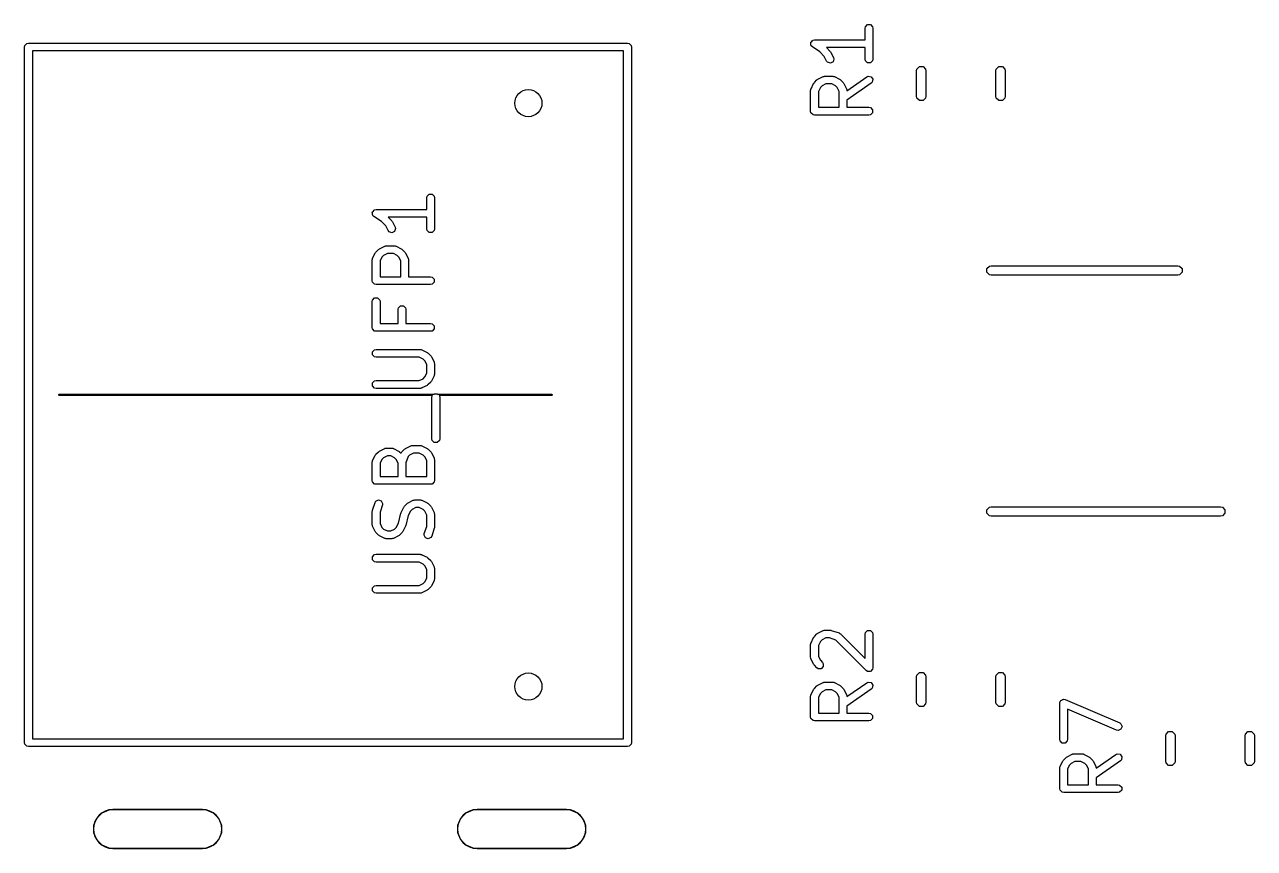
# Model space of a CAD drawing. Extents: x 2.09 to 4.49, y -4.78 to -2.96.
# Drawn here: x 2.085 to 2.708, y -3.783 to -3.366 of the extents above; entities that cross this region are included whole.
import ezdxf

# ---------------------------------------------------------------- set-up
doc = ezdxf.new("R2010")
doc.units = 0
doc.header["$MEASUREMENT"] = 0
doc.layers.add('BLACK', color=7, linetype='CONTINUOUS')

msp = doc.modelspace()

# ---------------------------------------------------------------- linework, layer by layer
at = {"layer": 'BLACK', "linetype": 'CONTINUOUS'}
for p, q in [((2.51073, -3.36692), (2.51179, -3.36585)), ((2.51179, -3.36585), (2.5133, -3.36585)), ((2.5133, -3.36585), (2.51436, -3.36692)), ((2.51058, -3.36767), (2.51073, -3.36692)), ((2.51058, -3.37358), (2.51058, -3.36767)), ((2.51436, -3.36692), (2.51451, -3.36767)), ((2.51451, -3.36767), (2.51451, -3.38342)), ((2.08523, -3.37723), (2.08538, -3.37648)), ((2.08523, -3.7292), (2.08523, -3.37723)), ((2.08538, -3.37648), (2.08644, -3.37541)), ((2.08644, -3.37541), (2.0872, -3.37526)), ((2.0872, -3.37526), (2.39035, -3.37526)), ((2.08917, -3.3792), (2.08917, -3.72723)), ((2.38838, -3.3792), (2.08917, -3.3792)), ((2.38838, -3.72723), (2.38838, -3.3792)), ((2.39035, -3.37526), (2.3911, -3.37541)), ((2.3911, -3.37541), (2.39217, -3.37648)), ((2.39217, -3.37648), (2.39232, -3.37723)), ((2.39232, -3.37723), (2.39232, -3.7292)), ((2.48305, -3.37516), (2.48317, -3.37499)), ((2.48317, -3.37572), (2.48305, -3.37516)), ((2.48317, -3.37479), (2.48357, -3.37439)), ((2.48317, -3.37499), (2.48317, -3.37479)), ((2.48317, -3.3763), (2.48317, -3.37572)), ((2.48331, -3.37644), (2.48317, -3.3763)), ((2.48335, -3.37664), (2.48331, -3.37644)), ((2.48389, -3.37718), (2.48335, -3.37664)), ((2.48357, -3.37439), (2.48389, -3.37391)), ((2.48389, -3.37391), (2.48409, -3.37387)), ((2.48767, -3.3797), (2.48389, -3.37718)), ((2.48409, -3.37387), (2.48423, -3.37373)), ((2.48423, -3.37373), (2.48499, -3.37358)), ((2.48499, -3.37358), (2.51058, -3.37358)), ((2.51058, -3.37751), (2.49105, -3.37751)), ((2.49105, -3.37751), (2.49294, -3.3794)), ((2.51058, -3.38342), (2.51058, -3.37751)), ((2.48993, -3.38196), (2.48767, -3.3797)), ((2.4911, -3.3843), (2.48993, -3.38196)), ((2.49157, -3.38491), (2.4911, -3.3843)), ((2.493, -3.38538), (2.49157, -3.38491)), ((2.49294, -3.3794), (2.49311, -3.37966)), ((2.49435, -3.38471), (2.493, -3.38538)), ((2.49311, -3.37966), (2.49331, -3.37991)), ((2.49331, -3.37991), (2.49462, -3.38254)), ((2.49482, -3.38328), (2.49435, -3.38471)), ((2.49462, -3.38254), (2.49482, -3.38328)), ((2.51073, -3.38417), (2.51058, -3.38342)), ((2.51179, -3.38524), (2.51073, -3.38417)), ((2.5133, -3.38524), (2.51179, -3.38524)), ((2.51436, -3.38417), (2.5133, -3.38524)), ((2.51451, -3.38342), (2.51436, -3.38417)), ((2.53661, -3.38932), (2.53679, -3.38842)), ((2.53661, -3.40214), (2.53661, -3.38932)), ((2.53679, -3.38842), (2.53807, -3.38714)), ((2.53807, -3.38714), (2.53988, -3.38714)), ((2.53988, -3.38714), (2.54116, -3.38842)), ((2.54116, -3.38842), (2.54134, -3.38932)), ((2.54134, -3.38932), (2.54134, -3.40214)), ((2.57677, -3.38932), (2.57695, -3.38842)), ((2.57677, -3.40214), (2.57677, -3.38932)), ((2.57695, -3.38842), (2.57823, -3.38714)), ((2.57823, -3.38714), (2.58004, -3.38714)), ((2.58004, -3.38714), (2.58132, -3.38842)), ((2.58132, -3.38842), (2.5815, -3.38932)), ((2.5815, -3.38932), (2.5815, -3.40214)), ((2.48322, -3.39829), (2.48454, -3.39566)), ((2.48454, -3.39566), (2.48473, -3.39541)), ((2.48473, -3.39541), (2.48491, -3.39515)), ((2.48491, -3.39515), (2.48622, -3.39384)), ((2.48622, -3.39384), (2.48648, -3.39366)), ((2.48648, -3.39366), (2.48673, -3.39347)), ((2.48673, -3.39347), (2.48935, -3.39216)), ((2.48792, -3.39771), (2.48695, -3.39963)), ((2.48878, -3.39685), (2.48792, -3.39771)), ((2.4907, -3.39589), (2.48878, -3.39685)), ((2.48935, -3.39216), (2.48945, -3.39213)), ((2.48945, -3.39213), (2.48948, -3.3921)), ((2.48948, -3.3921), (2.48979, -3.39204)), ((2.48979, -3.39204), (2.4901, -3.39195)), ((2.4901, -3.39195), (2.49014, -3.39197)), ((2.49014, -3.39197), (2.49023, -3.39195)), ((2.49023, -3.39195), (2.49417, -3.39195)), ((2.49371, -3.39589), (2.4907, -3.39589)), ((2.49563, -3.39685), (2.49371, -3.39589)), ((2.49417, -3.39195), (2.49427, -3.39197)), ((2.49427, -3.39197), (2.49431, -3.39195)), ((2.49431, -3.39195), (2.49462, -3.39204)), ((2.49462, -3.39204), (2.49493, -3.3921)), ((2.49493, -3.3921), (2.49496, -3.39213)), ((2.49496, -3.39213), (2.49505, -3.39216)), ((2.49505, -3.39216), (2.49768, -3.39347)), ((2.49649, -3.39771), (2.49563, -3.39685)), ((2.49745, -3.39963), (2.49649, -3.39771)), ((2.49768, -3.39347), (2.49793, -3.39366)), ((2.49793, -3.39366), (2.49819, -3.39384)), ((2.49819, -3.39384), (2.4995, -3.39515)), ((2.4995, -3.39515), (2.49968, -3.39541)), ((2.49968, -3.39541), (2.49987, -3.39566)), ((2.49987, -3.39566), (2.50118, -3.39829)), ((2.50139, -3.39932), (2.51142, -3.3923)), ((2.51367, -3.39553), (2.50139, -3.40413)), ((2.51142, -3.3923), (2.51212, -3.39199)), ((2.51212, -3.39199), (2.5136, -3.39226)), ((2.5136, -3.39226), (2.51447, -3.39349)), ((2.5142, -3.39497), (2.51367, -3.39553)), ((2.51447, -3.39349), (2.5142, -3.39497)), ((2.48302, -3.39903), (2.48311, -3.39872)), ((2.48304, -3.39907), (2.48302, -3.39903)), ((2.48302, -3.39917), (2.48304, -3.39907)), ((2.48302, -3.40966), (2.48302, -3.39917)), ((2.48311, -3.39872), (2.48317, -3.39841)), ((2.48317, -3.39841), (2.4832, -3.39838)), ((2.4832, -3.39838), (2.48322, -3.39829)), ((2.48695, -3.39963), (2.48695, -3.4077)), ((2.49745, -3.4077), (2.49745, -3.39963)), ((2.50118, -3.39829), (2.50121, -3.39838)), ((2.50121, -3.39838), (2.50124, -3.39841)), ((2.50124, -3.39841), (2.5013, -3.39872)), ((2.5013, -3.39872), (2.50138, -3.39903)), ((2.50138, -3.39903), (2.50137, -3.39907)), ((2.50137, -3.39907), (2.50139, -3.39917)), ((2.50139, -3.39917), (2.50139, -3.39932)), ((2.50139, -3.40413), (2.50139, -3.4077)), ((2.53679, -3.40304), (2.53661, -3.40214)), ((2.53807, -3.40432), (2.53679, -3.40304)), ((2.54116, -3.40304), (2.53988, -3.40432)), ((2.54134, -3.40214), (2.54116, -3.40304)), ((2.57695, -3.40304), (2.57677, -3.40214)), ((2.57823, -3.40432), (2.57695, -3.40304)), ((2.58132, -3.40304), (2.58004, -3.40432)), ((2.5815, -3.40214), (2.58132, -3.40304)), ((2.48317, -3.41042), (2.48302, -3.40966)), ((2.48423, -3.41148), (2.48317, -3.41042)), ((2.48695, -3.4077), (2.49745, -3.4077)), ((2.50139, -3.4077), (2.51254, -3.4077)), ((2.51254, -3.4077), (2.5133, -3.40785)), ((2.5133, -3.40785), (2.51436, -3.40891)), ((2.51436, -3.41042), (2.5133, -3.41148)), ((2.51436, -3.40891), (2.51436, -3.41042)), ((2.53988, -3.40432), (2.53807, -3.40432)), ((2.58004, -3.40432), (2.57823, -3.40432)), ((2.48499, -3.41163), (2.48423, -3.41148)), ((2.51254, -3.41163), (2.48499, -3.41163)), ((2.5133, -3.41148), (2.51254, -3.41163)), ((2.28872, -3.45348), (2.28887, -3.45272)), ((2.28872, -3.45938), (2.28872, -3.45348)), ((2.28887, -3.45272), (2.28993, -3.45166)), ((2.28993, -3.45166), (2.29144, -3.45166)), ((2.29144, -3.45166), (2.29251, -3.45272)), ((2.29251, -3.45272), (2.29266, -3.45348)), ((2.29266, -3.45348), (2.29266, -3.46922)), ((2.26131, -3.4606), (2.26171, -3.46019)), ((2.26171, -3.46019), (2.26203, -3.45971)), ((2.26203, -3.45971), (2.26223, -3.45967)), ((2.26223, -3.45967), (2.26237, -3.45953)), ((2.26237, -3.45953), (2.26313, -3.45938)), ((2.26313, -3.45938), (2.28872, -3.45938)), ((2.2612, -3.46097), (2.26131, -3.4608)), ((2.26131, -3.46153), (2.2612, -3.46097)), ((2.26131, -3.4608), (2.26131, -3.4606)), ((2.26131, -3.4621), (2.26131, -3.46153)), ((2.26145, -3.46225), (2.26131, -3.4621)), ((2.26149, -3.46244), (2.26145, -3.46225)), ((2.26204, -3.46299), (2.26149, -3.46244)), ((2.26581, -3.4655), (2.26204, -3.46299)), ((2.26807, -3.46776), (2.26581, -3.4655)), ((2.28872, -3.46332), (2.26919, -3.46332)), ((2.26919, -3.46332), (2.27108, -3.46521)), ((2.27108, -3.46521), (2.27126, -3.46547)), ((2.27126, -3.46547), (2.27145, -3.46572)), ((2.27145, -3.46572), (2.27276, -3.46834)), ((2.28872, -3.46922), (2.28872, -3.46332)), ((2.26924, -3.4701), (2.26807, -3.46776)), ((2.26971, -3.47071), (2.26924, -3.4701)), ((2.27114, -3.47119), (2.26971, -3.47071)), ((2.27249, -3.47051), (2.27114, -3.47119)), ((2.27297, -3.46908), (2.27249, -3.47051)), ((2.27276, -3.46834), (2.27297, -3.46908)), ((2.28887, -3.46998), (2.28872, -3.46922)), ((2.28993, -3.47104), (2.28887, -3.46998)), ((2.29144, -3.47104), (2.28993, -3.47104)), ((2.29251, -3.46998), (2.29144, -3.47104)), ((2.29266, -3.46922), (2.29251, -3.46998)), ((2.26487, -3.47927), (2.2675, -3.47796)), ((2.2675, -3.47796), (2.26759, -3.47794)), ((2.26759, -3.47794), (2.26762, -3.4779)), ((2.26762, -3.4779), (2.26793, -3.47784)), ((2.26793, -3.47784), (2.26824, -3.47776)), ((2.26824, -3.47776), (2.26828, -3.47777)), ((2.26828, -3.47777), (2.26838, -3.47775)), ((2.26838, -3.47775), (2.27231, -3.47775)), ((2.27231, -3.47775), (2.27241, -3.47777)), ((2.27241, -3.47777), (2.27245, -3.47776)), ((2.27245, -3.47776), (2.27276, -3.47784)), ((2.27276, -3.47784), (2.27307, -3.4779)), ((2.27307, -3.4779), (2.2731, -3.47794)), ((2.2731, -3.47794), (2.27319, -3.47796)), ((2.27319, -3.47796), (2.27582, -3.47927)), ((2.26116, -3.48483), (2.26125, -3.48453)), ((2.26118, -3.48487), (2.26116, -3.48483)), ((2.26116, -3.48497), (2.26118, -3.48487)), ((2.26116, -3.49547), (2.26116, -3.48497)), ((2.26125, -3.48453), (2.26131, -3.48422)), ((2.26131, -3.48422), (2.26134, -3.48419)), ((2.26134, -3.48419), (2.26137, -3.48409)), ((2.26137, -3.48409), (2.26268, -3.48147)), ((2.26268, -3.48147), (2.26287, -3.48122)), ((2.26287, -3.48122), (2.26305, -3.48095)), ((2.26305, -3.48095), (2.26436, -3.47964)), ((2.26436, -3.47964), (2.26462, -3.47947)), ((2.26462, -3.47947), (2.26487, -3.47927)), ((2.26606, -3.48351), (2.2651, -3.48544)), ((2.26692, -3.48265), (2.26606, -3.48351)), ((2.26884, -3.48169), (2.26692, -3.48265)), ((2.27185, -3.48169), (2.26884, -3.48169)), ((2.27377, -3.48265), (2.27185, -3.48169)), ((2.27463, -3.48351), (2.27377, -3.48265)), ((2.27559, -3.48544), (2.27463, -3.48351)), ((2.27582, -3.47927), (2.27607, -3.47947)), ((2.27607, -3.47947), (2.27633, -3.47964)), ((2.27633, -3.47964), (2.27764, -3.48095)), ((2.27764, -3.48095), (2.27782, -3.48122)), ((2.27782, -3.48122), (2.27801, -3.48147)), ((2.27801, -3.48147), (2.27932, -3.48409)), ((2.27932, -3.48409), (2.27935, -3.48419)), ((2.27935, -3.48419), (2.27938, -3.48422)), ((2.27938, -3.48422), (2.27944, -3.48453)), ((2.27944, -3.48453), (2.27953, -3.48483)), ((2.27953, -3.48483), (2.27951, -3.48487)), ((2.27951, -3.48487), (2.27953, -3.48497)), ((2.27953, -3.48497), (2.27953, -3.4935)), ((2.2651, -3.48544), (2.2651, -3.4935)), ((2.27559, -3.4935), (2.27559, -3.48544)), ((2.57218, -3.48932), (2.57346, -3.48804)), ((2.57218, -3.49112), (2.57218, -3.48932)), ((2.57346, -3.4924), (2.57218, -3.49112)), ((2.57346, -3.48804), (2.57436, -3.48786)), ((2.57436, -3.48786), (2.66885, -3.48786)), ((2.66885, -3.48786), (2.66975, -3.48804)), ((2.66975, -3.48804), (2.67103, -3.48932)), ((2.67103, -3.49112), (2.66975, -3.4924)), ((2.67103, -3.48932), (2.67103, -3.49112)), ((2.26131, -3.49622), (2.26116, -3.49547)), ((2.26237, -3.49729), (2.26131, -3.49622)), ((2.26313, -3.49744), (2.26237, -3.49729)), ((2.29069, -3.49744), (2.26313, -3.49744)), ((2.2651, -3.4935), (2.27559, -3.4935)), ((2.27953, -3.4935), (2.29069, -3.4935)), ((2.29069, -3.4935), (2.29144, -3.49365)), ((2.29144, -3.49729), (2.29069, -3.49744)), ((2.29144, -3.49365), (2.29251, -3.49472)), ((2.29251, -3.49622), (2.29144, -3.49729)), ((2.29251, -3.49472), (2.29251, -3.49622)), ((2.57436, -3.49258), (2.57346, -3.4924)), ((2.66885, -3.49258), (2.57436, -3.49258)), ((2.66975, -3.4924), (2.66885, -3.49258)), ((2.26116, -3.50597), (2.26131, -3.50522)), ((2.26116, -3.51909), (2.26116, -3.50597)), ((2.26131, -3.50522), (2.26237, -3.50415)), ((2.26237, -3.50415), (2.26388, -3.50415)), ((2.26388, -3.50415), (2.26495, -3.50522)), ((2.26495, -3.50522), (2.2651, -3.50597)), ((2.2651, -3.50597), (2.2651, -3.51712)), ((2.27428, -3.50991), (2.27443, -3.50915)), ((2.27428, -3.51712), (2.27428, -3.50991)), ((2.27443, -3.50915), (2.2755, -3.50809)), ((2.2755, -3.50809), (2.277, -3.50809)), ((2.277, -3.50809), (2.27807, -3.50915)), ((2.27807, -3.50915), (2.27822, -3.50991)), ((2.27822, -3.50991), (2.27822, -3.51712)), ((2.26131, -3.51985), (2.26116, -3.51909)), ((2.26237, -3.52091), (2.26131, -3.51985)), ((2.26313, -3.52106), (2.26237, -3.52091)), ((2.29069, -3.52106), (2.26313, -3.52106)), ((2.2651, -3.51712), (2.27428, -3.51712)), ((2.27822, -3.51712), (2.29069, -3.51712)), ((2.29069, -3.51712), (2.29144, -3.51727)), ((2.29144, -3.52091), (2.29069, -3.52106)), ((2.29144, -3.51727), (2.29251, -3.51834)), ((2.29251, -3.51985), (2.29144, -3.52091)), ((2.29251, -3.51834), (2.29251, -3.51985)), ((2.26131, -3.53146), (2.26237, -3.5304)), ((2.26131, -3.53297), (2.26131, -3.53146)), ((2.26237, -3.53403), (2.26131, -3.53297)), ((2.26237, -3.5304), (2.26313, -3.53025)), ((2.26313, -3.53418), (2.26237, -3.53403)), ((2.26313, -3.53025), (2.28544, -3.53025)), ((2.28497, -3.53418), (2.26313, -3.53418)), ((2.2869, -3.53515), (2.28497, -3.53418)), ((2.28544, -3.53025), (2.28553, -3.53027)), ((2.28553, -3.53027), (2.28558, -3.53025)), ((2.28558, -3.53025), (2.28588, -3.53033)), ((2.28588, -3.53033), (2.28619, -3.5304)), ((2.28619, -3.5304), (2.28622, -3.53043)), ((2.28622, -3.53043), (2.28632, -3.53045)), ((2.28632, -3.53045), (2.28894, -3.53177)), ((2.28894, -3.53177), (2.28919, -3.53196)), ((2.28919, -3.53196), (2.28945, -3.53214)), ((2.28945, -3.53214), (2.29077, -3.53345)), ((2.29077, -3.53345), (2.29094, -3.53371)), ((2.29094, -3.53371), (2.29114, -3.53396)), ((2.29114, -3.53396), (2.29245, -3.53658)), ((2.28776, -3.53601), (2.2869, -3.53515)), ((2.28872, -3.53793), (2.28776, -3.53601)), ((2.28872, -3.54225), (2.28872, -3.53793)), ((2.29245, -3.53658), (2.29247, -3.53668)), ((2.29247, -3.53668), (2.29251, -3.53671)), ((2.29251, -3.53671), (2.29257, -3.53702)), ((2.29257, -3.53702), (2.29265, -3.53733)), ((2.29265, -3.53733), (2.29264, -3.53737)), ((2.29264, -3.53737), (2.29266, -3.53746)), ((2.29266, -3.53746), (2.29266, -3.54271)), ((2.26131, -3.54721), (2.26237, -3.54614)), ((2.26131, -3.54872), (2.26131, -3.54721)), ((2.26237, -3.54614), (2.26313, -3.54599)), ((2.26313, -3.54599), (2.28497, -3.54599)), ((2.28497, -3.54599), (2.2869, -3.54503)), ((2.2869, -3.54503), (2.28776, -3.54417)), ((2.28776, -3.54417), (2.28872, -3.54225)), ((2.29077, -3.54673), (2.28945, -3.54804)), ((2.29094, -3.54647), (2.29077, -3.54673)), ((2.29114, -3.54622), (2.29094, -3.54647)), ((2.29245, -3.54359), (2.29114, -3.54622)), ((2.29247, -3.5435), (2.29245, -3.54359)), ((2.29251, -3.54347), (2.29247, -3.5435)), ((2.29257, -3.54316), (2.29251, -3.54347)), ((2.29265, -3.54285), (2.29257, -3.54316)), ((2.29266, -3.54271), (2.29264, -3.54281)), ((2.29264, -3.54281), (2.29265, -3.54285)), ((2.10258, -3.55306), (2.10279, -3.55285)), ((2.10258, -3.55336), (2.10258, -3.55306)), ((2.10279, -3.55358), (2.10258, -3.55336)), ((2.10279, -3.55285), (2.10295, -3.55282)), ((2.10295, -3.55361), (2.10279, -3.55358)), ((2.10295, -3.55282), (2.29245, -3.55282)), ((2.29166, -3.55361), (2.10295, -3.55361)), ((2.26237, -3.54978), (2.26131, -3.54872)), ((2.26313, -3.54993), (2.26237, -3.54978)), ((2.28544, -3.54993), (2.26313, -3.54993)), ((2.28553, -3.54991), (2.28544, -3.54993)), ((2.28558, -3.54993), (2.28553, -3.54991)), ((2.28588, -3.54984), (2.28558, -3.54993)), ((2.28619, -3.54978), (2.28588, -3.54984)), ((2.28622, -3.54975), (2.28619, -3.54978)), ((2.28632, -3.54972), (2.28622, -3.54975)), ((2.28894, -3.54841), (2.28632, -3.54972)), ((2.28919, -3.54822), (2.28894, -3.54841)), ((2.28945, -3.54804), (2.28919, -3.54822)), ((2.29149, -3.55377), (2.29166, -3.55361)), ((2.29245, -3.55282), (2.29256, -3.55271)), ((2.29256, -3.55271), (2.29406, -3.55271)), ((2.29406, -3.55271), (2.29418, -3.55282)), ((2.29418, -3.55282), (2.35176, -3.55282)), ((2.35176, -3.55361), (2.29496, -3.55361)), ((2.29496, -3.55361), (2.29513, -3.55377)), ((2.35176, -3.55282), (2.35191, -3.55285)), ((2.35191, -3.55358), (2.35176, -3.55361)), ((2.35191, -3.55285), (2.35213, -3.55306)), ((2.35213, -3.55336), (2.35191, -3.55358)), ((2.35213, -3.55306), (2.35213, -3.55336)), ((2.29134, -3.55452), (2.29149, -3.55377)), ((2.29134, -3.57552), (2.29134, -3.55452)), ((2.29513, -3.55377), (2.29528, -3.55452)), ((2.29528, -3.55452), (2.29528, -3.57552)), ((2.29149, -3.57628), (2.29134, -3.57552)), ((2.29256, -3.57734), (2.29149, -3.57628)), ((2.29406, -3.57734), (2.29256, -3.57734)), ((2.29513, -3.57628), (2.29406, -3.57734)), ((2.29528, -3.57552), (2.29513, -3.57628)), ((2.26137, -3.58645), (2.26268, -3.58383)), ((2.26268, -3.58383), (2.26287, -3.58358)), ((2.26287, -3.58358), (2.26305, -3.58332)), ((2.26305, -3.58332), (2.26436, -3.582)), ((2.26436, -3.582), (2.26462, -3.58183)), ((2.26462, -3.58183), (2.26487, -3.58164)), ((2.26487, -3.58164), (2.2675, -3.58032)), ((2.26884, -3.58405), (2.26692, -3.58501)), ((2.2675, -3.58032), (2.26759, -3.5803)), ((2.26759, -3.5803), (2.26762, -3.58027)), ((2.26762, -3.58027), (2.26793, -3.5802)), ((2.26793, -3.5802), (2.26824, -3.58012)), ((2.26824, -3.58012), (2.26828, -3.58013)), ((2.26828, -3.58013), (2.26838, -3.58012)), ((2.26838, -3.58012), (2.271, -3.58012)), ((2.27054, -3.58405), (2.26884, -3.58405)), ((2.27246, -3.58501), (2.27054, -3.58405)), ((2.271, -3.58012), (2.2711, -3.58013)), ((2.2711, -3.58013), (2.27114, -3.58012)), ((2.27114, -3.58012), (2.27145, -3.5802)), ((2.27145, -3.5802), (2.27175, -3.58027)), ((2.27175, -3.58027), (2.27179, -3.5803)), ((2.27179, -3.5803), (2.27188, -3.58032)), ((2.27188, -3.58032), (2.27451, -3.58164)), ((2.27451, -3.58164), (2.27476, -3.58183)), ((2.27476, -3.58183), (2.27502, -3.582)), ((2.27502, -3.582), (2.27573, -3.58272)), ((2.27573, -3.58272), (2.27574, -3.58269)), ((2.27574, -3.58264), (2.27592, -3.58238)), ((2.27574, -3.58269), (2.27574, -3.58264)), ((2.27592, -3.58238), (2.27608, -3.58211)), ((2.27608, -3.58211), (2.27612, -3.58209)), ((2.27612, -3.58209), (2.27617, -3.582)), ((2.27617, -3.582), (2.27748, -3.58069)), ((2.27748, -3.58069), (2.27775, -3.58052)), ((2.27775, -3.58052), (2.278, -3.58032)), ((2.278, -3.58032), (2.28062, -3.57901)), ((2.27928, -3.58446), (2.27822, -3.58765)), ((2.28004, -3.5837), (2.27928, -3.58446)), ((2.28197, -3.58274), (2.28004, -3.5837)), ((2.28062, -3.57901), (2.28072, -3.57898)), ((2.28072, -3.57898), (2.28075, -3.57895)), ((2.28075, -3.57895), (2.28106, -3.57889)), ((2.28106, -3.57889), (2.28136, -3.57881)), ((2.28136, -3.57881), (2.2814, -3.57882)), ((2.2814, -3.57882), (2.2815, -3.5788)), ((2.2815, -3.5788), (2.28544, -3.5788)), ((2.28497, -3.58274), (2.28197, -3.58274)), ((2.2869, -3.5837), (2.28497, -3.58274)), ((2.28544, -3.5788), (2.28553, -3.57882)), ((2.28553, -3.57882), (2.28558, -3.57881)), ((2.28558, -3.57881), (2.28588, -3.57889)), ((2.28588, -3.57889), (2.28619, -3.57895)), ((2.28619, -3.57895), (2.28622, -3.57898)), ((2.28622, -3.57898), (2.28632, -3.57901)), ((2.28632, -3.57901), (2.28894, -3.58032)), ((2.28776, -3.58456), (2.2869, -3.5837)), ((2.28872, -3.58649), (2.28776, -3.58456)), ((2.28894, -3.58032), (2.28919, -3.58052)), ((2.28919, -3.58052), (2.28945, -3.58069)), ((2.28945, -3.58069), (2.29077, -3.582)), ((2.29077, -3.582), (2.29094, -3.58227)), ((2.29094, -3.58227), (2.29114, -3.58252)), ((2.29114, -3.58252), (2.29245, -3.58514)), ((2.26116, -3.58719), (2.26125, -3.58689)), ((2.26118, -3.58724), (2.26116, -3.58719)), ((2.26116, -3.58733), (2.26118, -3.58724)), ((2.26116, -3.59652), (2.26116, -3.58733)), ((2.26125, -3.58689), (2.26131, -3.58658)), ((2.26131, -3.58658), (2.26134, -3.58655)), ((2.26134, -3.58655), (2.26137, -3.58645)), ((2.26606, -3.58587), (2.2651, -3.5878)), ((2.2651, -3.5878), (2.2651, -3.59455)), ((2.26692, -3.58501), (2.26606, -3.58587)), ((2.27332, -3.58587), (2.27246, -3.58501)), ((2.27428, -3.5878), (2.27332, -3.58587)), ((2.27428, -3.59455), (2.27428, -3.5878)), ((2.27822, -3.58765), (2.27822, -3.59455)), ((2.28872, -3.59455), (2.28872, -3.58649)), ((2.29245, -3.58514), (2.29247, -3.58524)), ((2.29247, -3.58524), (2.29251, -3.58527)), ((2.29251, -3.58527), (2.29257, -3.58558)), ((2.29257, -3.58558), (2.29265, -3.58588)), ((2.29265, -3.58588), (2.29264, -3.58592)), ((2.29264, -3.58592), (2.29266, -3.58602)), ((2.29266, -3.58602), (2.29266, -3.59652)), ((2.26131, -3.59727), (2.26116, -3.59652)), ((2.2651, -3.59455), (2.27428, -3.59455)), ((2.27822, -3.59455), (2.28872, -3.59455)), ((2.29266, -3.59652), (2.29251, -3.59727)), ((2.26237, -3.59834), (2.26131, -3.59727)), ((2.26313, -3.59849), (2.26237, -3.59834)), ((2.29069, -3.59849), (2.26313, -3.59849)), ((2.29144, -3.59834), (2.29069, -3.59849)), ((2.29251, -3.59727), (2.29144, -3.59834)), ((2.26126, -3.61165), (2.26257, -3.60771)), ((2.26257, -3.60771), (2.26295, -3.60704)), ((2.26295, -3.60704), (2.2643, -3.60637)), ((2.2643, -3.60637), (2.26573, -3.60684)), ((2.26631, -3.60895), (2.2651, -3.61259)), ((2.26573, -3.60684), (2.2664, -3.60819)), ((2.2664, -3.60819), (2.26631, -3.60895)), ((2.27731, -3.60983), (2.27748, -3.60956)), ((2.27748, -3.60956), (2.2788, -3.60825)), ((2.2788, -3.60825), (2.27906, -3.60808)), ((2.27906, -3.60808), (2.27931, -3.60788)), ((2.27931, -3.60788), (2.28193, -3.60657)), ((2.28193, -3.60657), (2.28203, -3.60654)), ((2.28203, -3.60654), (2.28206, -3.60651)), ((2.28206, -3.60651), (2.28237, -3.60645)), ((2.28237, -3.60645), (2.28267, -3.60637)), ((2.28267, -3.60637), (2.28272, -3.60638)), ((2.28272, -3.60638), (2.28281, -3.60636)), ((2.28281, -3.60636), (2.28544, -3.60636)), ((2.28544, -3.60636), (2.28553, -3.60638)), ((2.28553, -3.60638), (2.28558, -3.60637)), ((2.28558, -3.60637), (2.28588, -3.60645)), ((2.28588, -3.60645), (2.28619, -3.60651)), ((2.28619, -3.60651), (2.28622, -3.60654)), ((2.28622, -3.60654), (2.28632, -3.60657)), ((2.28632, -3.60657), (2.28894, -3.60788)), ((2.28894, -3.60788), (2.28919, -3.60808)), ((2.28919, -3.60808), (2.28945, -3.60825)), ((2.28945, -3.60825), (2.29077, -3.60956)), ((2.29077, -3.60956), (2.29094, -3.60983)), ((2.26116, -3.61227), (2.26122, -3.61196)), ((2.26116, -3.61883), (2.26116, -3.61227)), ((2.26122, -3.61196), (2.26126, -3.61165)), ((2.2651, -3.61259), (2.2651, -3.61836)), ((2.27439, -3.61814), (2.27565, -3.6131)), ((2.27565, -3.6131), (2.27575, -3.61291)), ((2.27575, -3.61291), (2.2758, -3.6127)), ((2.2758, -3.6127), (2.27712, -3.61008)), ((2.27712, -3.61008), (2.27731, -3.60983)), ((2.27942, -3.61427), (2.27816, -3.61931)), ((2.28049, -3.61212), (2.27942, -3.61427)), ((2.28135, -3.61126), (2.28049, -3.61212)), ((2.28328, -3.6103), (2.28135, -3.61126)), ((2.28497, -3.6103), (2.28328, -3.6103)), ((2.2869, -3.61126), (2.28497, -3.6103)), ((2.28776, -3.61212), (2.2869, -3.61126)), ((2.28872, -3.61404), (2.28776, -3.61212)), ((2.28872, -3.61982), (2.28872, -3.61404)), ((2.29094, -3.60983), (2.29114, -3.61008)), ((2.29114, -3.61008), (2.29245, -3.6127)), ((2.29245, -3.6127), (2.29247, -3.61279)), ((2.29247, -3.61279), (2.29251, -3.61283)), ((2.29251, -3.61283), (2.29257, -3.61314)), ((2.29257, -3.61314), (2.29265, -3.61344)), ((2.29265, -3.61344), (2.29264, -3.61348)), ((2.29264, -3.61348), (2.29266, -3.61358)), ((2.29266, -3.61358), (2.29266, -3.62014)), ((2.57218, -3.61136), (2.57346, -3.61009)), ((2.57218, -3.61317), (2.57218, -3.61136)), ((2.57346, -3.61445), (2.57218, -3.61317)), ((2.57346, -3.61009), (2.57436, -3.60991)), ((2.57436, -3.61463), (2.57346, -3.61445)), ((2.57436, -3.60991), (2.6905, -3.60991)), ((2.6905, -3.61463), (2.57436, -3.61463)), ((2.6905, -3.60991), (2.69141, -3.61009)), ((2.69141, -3.61445), (2.6905, -3.61463)), ((2.69141, -3.61009), (2.69269, -3.61136)), ((2.69269, -3.61317), (2.69141, -3.61445)), ((2.69269, -3.61136), (2.69269, -3.61317)), ((2.26118, -3.61893), (2.26116, -3.61883)), ((2.26116, -3.61897), (2.26118, -3.61893)), ((2.26125, -3.61927), (2.26116, -3.61897)), ((2.26131, -3.61958), (2.26125, -3.61927)), ((2.26134, -3.61961), (2.26131, -3.61958)), ((2.26137, -3.61971), (2.26134, -3.61961)), ((2.26268, -3.62233), (2.26137, -3.61971)), ((2.2651, -3.61836), (2.26606, -3.62029)), ((2.26606, -3.62029), (2.26692, -3.62115)), ((2.26692, -3.62115), (2.26884, -3.62211)), ((2.27054, -3.62211), (2.27246, -3.62115)), ((2.27246, -3.62115), (2.27332, -3.62029)), ((2.27332, -3.62029), (2.27439, -3.61814)), ((2.27801, -3.61971), (2.2767, -3.62233)), ((2.27807, -3.6195), (2.27801, -3.61971)), ((2.27816, -3.61931), (2.27807, -3.6195)), ((2.28751, -3.62346), (2.28872, -3.61982)), ((2.29255, -3.62076), (2.29124, -3.6247)), ((2.29259, -3.62045), (2.29255, -3.62076)), ((2.29266, -3.62014), (2.29259, -3.62045)), ((2.26287, -3.62258), (2.26268, -3.62233)), ((2.26305, -3.62285), (2.26287, -3.62258)), ((2.26436, -3.62416), (2.26305, -3.62285)), ((2.26462, -3.62433), (2.26436, -3.62416)), ((2.26487, -3.62453), (2.26462, -3.62433)), ((2.2675, -3.62584), (2.26487, -3.62453)), ((2.26759, -3.62587), (2.2675, -3.62584)), ((2.26762, -3.6259), (2.26759, -3.62587)), ((2.26793, -3.62596), (2.26762, -3.6259)), ((2.26824, -3.62604), (2.26793, -3.62596)), ((2.26828, -3.62603), (2.26824, -3.62604)), ((2.26838, -3.62605), (2.26828, -3.62603)), ((2.271, -3.62605), (2.26838, -3.62605)), ((2.26884, -3.62211), (2.27054, -3.62211)), ((2.2711, -3.62603), (2.271, -3.62605)), ((2.27114, -3.62604), (2.2711, -3.62603)), ((2.27145, -3.62596), (2.27114, -3.62604)), ((2.27175, -3.6259), (2.27145, -3.62596)), ((2.27179, -3.62587), (2.27175, -3.6259)), ((2.27188, -3.62584), (2.27179, -3.62587)), ((2.27451, -3.62453), (2.27188, -3.62584)), ((2.27476, -3.62433), (2.27451, -3.62453)), ((2.27502, -3.62416), (2.27476, -3.62433)), ((2.27633, -3.62285), (2.27502, -3.62416)), ((2.27651, -3.62258), (2.27633, -3.62285)), ((2.2767, -3.62233), (2.27651, -3.62258)), ((2.28741, -3.62422), (2.28751, -3.62346)), ((2.28808, -3.62557), (2.28741, -3.62422)), ((2.28951, -3.62604), (2.28808, -3.62557)), ((2.29086, -3.62537), (2.28951, -3.62604)), ((2.29124, -3.6247), (2.29086, -3.62537)), ((2.26131, -3.63514), (2.26237, -3.63407)), ((2.26237, -3.63407), (2.26313, -3.63392)), ((2.26313, -3.63392), (2.28544, -3.63392)), ((2.28544, -3.63392), (2.28553, -3.63394)), ((2.28553, -3.63394), (2.28558, -3.63393)), ((2.28558, -3.63393), (2.28588, -3.63401)), ((2.28588, -3.63401), (2.28619, -3.63407)), ((2.28619, -3.63407), (2.28622, -3.6341)), ((2.28622, -3.6341), (2.28632, -3.63413)), ((2.28632, -3.63413), (2.28894, -3.63544)), ((2.26131, -3.63664), (2.26131, -3.63514)), ((2.26237, -3.63771), (2.26131, -3.63664)), ((2.26313, -3.63786), (2.26237, -3.63771)), ((2.28497, -3.63786), (2.26313, -3.63786)), ((2.2869, -3.63882), (2.28497, -3.63786)), ((2.28776, -3.63968), (2.2869, -3.63882)), ((2.28872, -3.6416), (2.28776, -3.63968)), ((2.28894, -3.63544), (2.28919, -3.63563)), ((2.28919, -3.63563), (2.28945, -3.63581)), ((2.28945, -3.63581), (2.29077, -3.63712)), ((2.29077, -3.63712), (2.29094, -3.63738)), ((2.29094, -3.63738), (2.29114, -3.63763)), ((2.29114, -3.63763), (2.29245, -3.64026)), ((2.29245, -3.64026), (2.29247, -3.64035)), ((2.29247, -3.64035), (2.29251, -3.64039)), ((2.29251, -3.64039), (2.29257, -3.6407)), ((2.29257, -3.6407), (2.29265, -3.641)), ((2.28776, -3.64785), (2.28872, -3.64592)), ((2.28872, -3.64592), (2.28872, -3.6416)), ((2.29257, -3.64683), (2.29251, -3.64714)), ((2.29265, -3.64653), (2.29257, -3.64683)), ((2.29265, -3.641), (2.29264, -3.64104)), ((2.29264, -3.64104), (2.29266, -3.64114)), ((2.29266, -3.64639), (2.29264, -3.64649)), ((2.29264, -3.64649), (2.29265, -3.64653)), ((2.29266, -3.64114), (2.29266, -3.64639)), ((2.26131, -3.65088), (2.26237, -3.64982)), ((2.26131, -3.65239), (2.26131, -3.65088)), ((2.26237, -3.65346), (2.26131, -3.65239)), ((2.26237, -3.64982), (2.26313, -3.64967)), ((2.26313, -3.64967), (2.28497, -3.64967)), ((2.28497, -3.64967), (2.2869, -3.64871)), ((2.28894, -3.65209), (2.28632, -3.6534)), ((2.2869, -3.64871), (2.28776, -3.64785)), ((2.28919, -3.65189), (2.28894, -3.65209)), ((2.28945, -3.65172), (2.28919, -3.65189)), ((2.29077, -3.65041), (2.28945, -3.65172)), ((2.29094, -3.65014), (2.29077, -3.65041)), ((2.29114, -3.64989), (2.29094, -3.65014)), ((2.29245, -3.64727), (2.29114, -3.64989)), ((2.29247, -3.64717), (2.29245, -3.64727)), ((2.29251, -3.64714), (2.29247, -3.64717)), ((2.26313, -3.65361), (2.26237, -3.65346)), ((2.28544, -3.65361), (2.26313, -3.65361)), ((2.28553, -3.65359), (2.28544, -3.65361)), ((2.28558, -3.6536), (2.28553, -3.65359)), ((2.28588, -3.65352), (2.28558, -3.6536)), ((2.28619, -3.65346), (2.28588, -3.65352)), ((2.28622, -3.65342), (2.28619, -3.65346)), ((2.28632, -3.6534), (2.28622, -3.65342)), ((2.48322, -3.67863), (2.48454, -3.67601)), ((2.48454, -3.67601), (2.48473, -3.67576)), ((2.48473, -3.67576), (2.48491, -3.6755)), ((2.48491, -3.6755), (2.48622, -3.67419)), ((2.48622, -3.67419), (2.48648, -3.67401)), ((2.48648, -3.67401), (2.48673, -3.67382)), ((2.48673, -3.67382), (2.48935, -3.6725)), ((2.48792, -3.67806), (2.48695, -3.67998)), ((2.48878, -3.67719), (2.48792, -3.67806)), ((2.4907, -3.67623), (2.48878, -3.67719)), ((2.48935, -3.6725), (2.48945, -3.67248)), ((2.48945, -3.67248), (2.48948, -3.67245)), ((2.48948, -3.67245), (2.48979, -3.67238)), ((2.48979, -3.67238), (2.4901, -3.6723)), ((2.4901, -3.6723), (2.49014, -3.67232)), ((2.49014, -3.67232), (2.49023, -3.6723)), ((2.49023, -3.6723), (2.49286, -3.6723)), ((2.49254, -3.67623), (2.4907, -3.67623)), ((2.49573, -3.6773), (2.49254, -3.67623)), ((2.49286, -3.6723), (2.49317, -3.67236)), ((2.49317, -3.67236), (2.49348, -3.6724)), ((2.49348, -3.6724), (2.49742, -3.67371)), ((2.51115, -3.69272), (2.49573, -3.6773)), ((2.49742, -3.67371), (2.4975, -3.67376)), ((2.4975, -3.67376), (2.49755, -3.67376)), ((2.49755, -3.67376), (2.49781, -3.67393)), ((2.49781, -3.67393), (2.49809, -3.67409)), ((2.49809, -3.67409), (2.49811, -3.67413)), ((2.49811, -3.67413), (2.49819, -3.67419)), ((2.49819, -3.67419), (2.51058, -3.68657)), ((2.51058, -3.67426), (2.51073, -3.67351)), ((2.51058, -3.68657), (2.51058, -3.67426)), ((2.51073, -3.67351), (2.51179, -3.67245)), ((2.51179, -3.67245), (2.5133, -3.67245)), ((2.5133, -3.67245), (2.51436, -3.67351)), ((2.51436, -3.67351), (2.51451, -3.67426)), ((2.51451, -3.67426), (2.51451, -3.69132)), ((2.48302, -3.67937), (2.48311, -3.67907)), ((2.48304, -3.67942), (2.48302, -3.67937)), ((2.48302, -3.67951), (2.48304, -3.67942)), ((2.48302, -3.68608), (2.48302, -3.67951)), ((2.48311, -3.67907), (2.48317, -3.67876)), ((2.48317, -3.67876), (2.4832, -3.67873)), ((2.4832, -3.67873), (2.48322, -3.67863)), ((2.48695, -3.67998), (2.48695, -3.68561)), ((2.48304, -3.68617), (2.48302, -3.68608)), ((2.48302, -3.68622), (2.48304, -3.68617)), ((2.48311, -3.68652), (2.48302, -3.68622)), ((2.48317, -3.68683), (2.48311, -3.68652)), ((2.4832, -3.68686), (2.48317, -3.68683)), ((2.48322, -3.68696), (2.4832, -3.68686)), ((2.48454, -3.68958), (2.48322, -3.68696)), ((2.48473, -3.68983), (2.48454, -3.68958)), ((2.48491, -3.69009), (2.48473, -3.68983)), ((2.48622, -3.6914), (2.48491, -3.69009)), ((2.48695, -3.68561), (2.48792, -3.68753)), ((2.48792, -3.68753), (2.489, -3.68862)), ((2.489, -3.68862), (2.48943, -3.68926)), ((2.48943, -3.68926), (2.48943, -3.69077)), ((2.48686, -3.69183), (2.48622, -3.6914)), ((2.48836, -3.69183), (2.48686, -3.69183)), ((2.48943, -3.69077), (2.48836, -3.69183)), ((2.51179, -3.69314), (2.51115, -3.69272)), ((2.5133, -3.69314), (2.51179, -3.69314)), ((2.51179, -3.69314), (2.51179, -3.69314)), ((2.51436, -3.69208), (2.5133, -3.69314)), ((2.51451, -3.69132), (2.51436, -3.69208)), ((2.53661, -3.69592), (2.53679, -3.69501)), ((2.53661, -3.70874), (2.53661, -3.69592)), ((2.53679, -3.69501), (2.53807, -3.69374)), ((2.53807, -3.69374), (2.53988, -3.69374)), ((2.53988, -3.69374), (2.54116, -3.69501)), ((2.54116, -3.69501), (2.54134, -3.69592)), ((2.54134, -3.69592), (2.54134, -3.70874)), ((2.57677, -3.69592), (2.57695, -3.69501)), ((2.57677, -3.70874), (2.57677, -3.69592)), ((2.57695, -3.69501), (2.57823, -3.69374)), ((2.57823, -3.69374), (2.58004, -3.69374)), ((2.58004, -3.69374), (2.58132, -3.69501)), ((2.58132, -3.69501), (2.5815, -3.69592)), ((2.5815, -3.69592), (2.5815, -3.70874)), ((2.48322, -3.70488), (2.48454, -3.70226)), ((2.48454, -3.70226), (2.48473, -3.70201)), ((2.48473, -3.70201), (2.48491, -3.70174)), ((2.48491, -3.70174), (2.48622, -3.70043)), ((2.48622, -3.70043), (2.48648, -3.70026)), ((2.48648, -3.70026), (2.48673, -3.70006)), ((2.48673, -3.70006), (2.48935, -3.69875)), ((2.4907, -3.70248), (2.48878, -3.70344)), ((2.48935, -3.69875), (2.48945, -3.69872)), ((2.48945, -3.69872), (2.48948, -3.69869)), ((2.48948, -3.69869), (2.48979, -3.69863)), ((2.48979, -3.69863), (2.4901, -3.69855)), ((2.4901, -3.69855), (2.49014, -3.69856)), ((2.49014, -3.69856), (2.49023, -3.69854)), ((2.49023, -3.69854), (2.49417, -3.69854)), ((2.49371, -3.70248), (2.4907, -3.70248)), ((2.49563, -3.70344), (2.49371, -3.70248)), ((2.49417, -3.69854), (2.49427, -3.69856)), ((2.49427, -3.69856), (2.49431, -3.69855)), ((2.49431, -3.69855), (2.49462, -3.69863)), ((2.49462, -3.69863), (2.49493, -3.69869)), ((2.49493, -3.69869), (2.49496, -3.69872)), ((2.49496, -3.69872), (2.49505, -3.69875)), ((2.49505, -3.69875), (2.49768, -3.70006)), ((2.49768, -3.70006), (2.49793, -3.70026)), ((2.49793, -3.70026), (2.49819, -3.70043)), ((2.49819, -3.70043), (2.4995, -3.70174)), ((2.4995, -3.70174), (2.49968, -3.70201)), ((2.49968, -3.70201), (2.49987, -3.70226)), ((2.49987, -3.70226), (2.50118, -3.70488)), ((2.50139, -3.70592), (2.51142, -3.6989)), ((2.51367, -3.70212), (2.50139, -3.71072)), ((2.51142, -3.6989), (2.51212, -3.69859)), ((2.51212, -3.69859), (2.5136, -3.69885)), ((2.5136, -3.69885), (2.51447, -3.70009)), ((2.5142, -3.70157), (2.51367, -3.70212)), ((2.51447, -3.70009), (2.5142, -3.70157)), ((2.48302, -3.70562), (2.48311, -3.70532)), ((2.48304, -3.70566), (2.48302, -3.70562)), ((2.48302, -3.70576), (2.48304, -3.70566)), ((2.48302, -3.71626), (2.48302, -3.70576)), ((2.48311, -3.70532), (2.48317, -3.70501)), ((2.48317, -3.70501), (2.4832, -3.70498)), ((2.4832, -3.70498), (2.48322, -3.70488)), ((2.48792, -3.7043), (2.48695, -3.70623)), ((2.48695, -3.70623), (2.48695, -3.71429)), ((2.48878, -3.70344), (2.48792, -3.7043)), ((2.49649, -3.7043), (2.49563, -3.70344)), ((2.49745, -3.70623), (2.49649, -3.7043)), ((2.49745, -3.71429), (2.49745, -3.70623)), ((2.50118, -3.70488), (2.50121, -3.70498)), ((2.50121, -3.70498), (2.50124, -3.70501)), ((2.50124, -3.70501), (2.5013, -3.70532)), ((2.5013, -3.70532), (2.50138, -3.70562)), ((2.50138, -3.70562), (2.50137, -3.70566)), ((2.50137, -3.70566), (2.50139, -3.70576)), ((2.50139, -3.70576), (2.50139, -3.70592)), ((2.53679, -3.70964), (2.53661, -3.70874)), ((2.54134, -3.70874), (2.54116, -3.70964)), ((2.57695, -3.70964), (2.57677, -3.70874)), ((2.5815, -3.70874), (2.58132, -3.70964)), ((2.6091, -3.7092), (2.60911, -3.70918)), ((2.6091, -3.70922), (2.6091, -3.7092)), ((2.6091, -3.7092), (2.6091, -3.7092)), ((2.60911, -3.70918), (2.60925, -3.70847)), ((2.60925, -3.70847), (2.60953, -3.70818)), ((2.60953, -3.70818), (2.60969, -3.70781)), ((2.60969, -3.70781), (2.61005, -3.70767)), ((2.61005, -3.70767), (2.61031, -3.7074)), ((2.61031, -3.7074), (2.61072, -3.7074)), ((2.61072, -3.7074), (2.61109, -3.70725)), ((2.61109, -3.70725), (2.6118, -3.7074)), ((2.6118, -3.7074), (2.61182, -3.7074)), ((2.61182, -3.7074), (2.61183, -3.70741)), ((2.61183, -3.70741), (2.61184, -3.70741)), ((2.61184, -3.70741), (2.6394, -3.71922)), ((2.48695, -3.71429), (2.49745, -3.71429)), ((2.50139, -3.71072), (2.50139, -3.71429)), ((2.50139, -3.71429), (2.51254, -3.71429)), ((2.51254, -3.71429), (2.5133, -3.71444)), ((2.5133, -3.71444), (2.51436, -3.71551)), ((2.53807, -3.71092), (2.53679, -3.70964)), ((2.53988, -3.71092), (2.53807, -3.71092)), ((2.54116, -3.70964), (2.53988, -3.71092)), ((2.57823, -3.71092), (2.57695, -3.70964)), ((2.58004, -3.71092), (2.57823, -3.71092)), ((2.58132, -3.70964), (2.58004, -3.71092)), ((2.6091, -3.72759), (2.6091, -3.70922)), ((2.63785, -3.72284), (2.61304, -3.7122)), ((2.61304, -3.7122), (2.61304, -3.72759)), ((2.48317, -3.71701), (2.48302, -3.71626)), ((2.48423, -3.71808), (2.48317, -3.71701)), ((2.48499, -3.71823), (2.48423, -3.71808)), ((2.51254, -3.71823), (2.48499, -3.71823)), ((2.5133, -3.71808), (2.51254, -3.71823)), ((2.51436, -3.71701), (2.5133, -3.71808)), ((2.51436, -3.71551), (2.51436, -3.71701)), ((2.6394, -3.71922), (2.64004, -3.71966)), ((2.6406, -3.72105), (2.64, -3.72244)), ((2.64004, -3.71966), (2.6406, -3.72105)), ((2.08917, -3.72723), (2.38838, -3.72723)), ((2.60925, -3.72835), (2.6091, -3.72759)), ((2.61304, -3.72759), (2.61289, -3.72835)), ((2.6386, -3.723), (2.63785, -3.72284)), ((2.64, -3.72244), (2.6386, -3.723)), ((2.6627, -3.72578), (2.66288, -3.72487)), ((2.6627, -3.73859), (2.6627, -3.72578)), ((2.66288, -3.72487), (2.66416, -3.72359)), ((2.66416, -3.72359), (2.66596, -3.72359)), ((2.66596, -3.72359), (2.66724, -3.72487)), ((2.66724, -3.72487), (2.66742, -3.72578)), ((2.66742, -3.72578), (2.66742, -3.73859)), ((2.70285, -3.72578), (2.70303, -3.72487)), ((2.70285, -3.73859), (2.70285, -3.72578)), ((2.70303, -3.72487), (2.70431, -3.72359)), ((2.70431, -3.72359), (2.70612, -3.72359)), ((2.70612, -3.72359), (2.7074, -3.72487)), ((2.7074, -3.72487), (2.70758, -3.72578)), ((2.70758, -3.72578), (2.70758, -3.73859)), ((2.08538, -3.72995), (2.08523, -3.7292)), ((2.08644, -3.73102), (2.08538, -3.72995)), ((2.0872, -3.73117), (2.08644, -3.73102)), ((2.39035, -3.73117), (2.0872, -3.73117)), ((2.3911, -3.73102), (2.39035, -3.73117)), ((2.39217, -3.72995), (2.3911, -3.73102)), ((2.39232, -3.7292), (2.39217, -3.72995)), ((2.61031, -3.72941), (2.60925, -3.72835)), ((2.61182, -3.72941), (2.61031, -3.72941)), ((2.61289, -3.72835), (2.61182, -3.72941)), ((2.60931, -3.74115), (2.61062, -3.73852)), ((2.61062, -3.73852), (2.61081, -3.73827)), ((2.61081, -3.73827), (2.61099, -3.73801)), ((2.61099, -3.73801), (2.6123, -3.7367)), ((2.6123, -3.7367), (2.61256, -3.73652)), ((2.61256, -3.73652), (2.61281, -3.73633)), ((2.61281, -3.73633), (2.61544, -3.73502)), ((2.61486, -3.73971), (2.614, -3.74057)), ((2.61678, -3.73875), (2.61486, -3.73971)), ((2.61544, -3.73502), (2.61553, -3.73499)), ((2.61553, -3.73499), (2.61556, -3.73496)), ((2.61556, -3.73496), (2.61587, -3.7349)), ((2.61587, -3.7349), (2.61618, -3.73481)), ((2.61618, -3.73481), (2.61622, -3.73483)), ((2.61622, -3.73483), (2.61632, -3.73481)), ((2.61632, -3.73481), (2.62025, -3.73481)), ((2.61979, -3.73875), (2.61678, -3.73875)), ((2.62171, -3.73971), (2.61979, -3.73875)), ((2.62025, -3.73481), (2.62035, -3.73483)), ((2.62035, -3.73483), (2.62039, -3.73481)), ((2.62039, -3.73481), (2.6207, -3.7349)), ((2.6207, -3.7349), (2.62101, -3.73496)), ((2.62101, -3.73496), (2.62104, -3.73499)), ((2.62104, -3.73499), (2.62113, -3.73502)), ((2.62113, -3.73502), (2.62376, -3.73633)), ((2.62257, -3.74057), (2.62171, -3.73971)), ((2.62376, -3.73633), (2.62401, -3.73652)), ((2.62401, -3.73652), (2.62427, -3.7367)), ((2.62427, -3.7367), (2.62558, -3.73801)), ((2.62558, -3.73801), (2.62576, -3.73827)), ((2.62576, -3.73827), (2.62595, -3.73852)), ((2.62595, -3.73852), (2.62726, -3.74115)), ((2.62747, -3.74218), (2.6375, -3.73517)), ((2.63976, -3.73839), (2.62747, -3.74699)), ((2.6375, -3.73517), (2.6382, -3.73486)), ((2.6382, -3.73486), (2.63969, -3.73512)), ((2.63969, -3.73512), (2.64055, -3.73635)), ((2.64029, -3.73784), (2.63976, -3.73839)), ((2.64055, -3.73635), (2.64029, -3.73784)), ((2.66288, -3.7395), (2.6627, -3.73859)), ((2.66416, -3.74078), (2.66288, -3.7395)), ((2.66724, -3.7395), (2.66596, -3.74078)), ((2.66742, -3.73859), (2.66724, -3.7395)), ((2.70303, -3.7395), (2.70285, -3.73859)), ((2.70431, -3.74078), (2.70303, -3.7395)), ((2.7074, -3.7395), (2.70612, -3.74078)), ((2.70758, -3.73859), (2.7074, -3.7395)), ((2.6091, -3.74189), (2.60919, -3.74158)), ((2.60912, -3.74193), (2.6091, -3.74189)), ((2.6091, -3.74203), (2.60912, -3.74193)), ((2.6091, -3.75253), (2.6091, -3.74203)), ((2.60919, -3.74158), (2.60925, -3.74127)), ((2.60925, -3.74127), (2.60928, -3.74124)), ((2.60928, -3.74124), (2.60931, -3.74115)), ((2.614, -3.74057), (2.61304, -3.74249)), ((2.61304, -3.74249), (2.61304, -3.75056)), ((2.62354, -3.74249), (2.62257, -3.74057)), ((2.62354, -3.75056), (2.62354, -3.74249)), ((2.62726, -3.74115), (2.62729, -3.74124)), ((2.62729, -3.74124), (2.62732, -3.74127)), ((2.62732, -3.74127), (2.62738, -3.74158)), ((2.62738, -3.74158), (2.62747, -3.74189)), ((2.62747, -3.74189), (2.62745, -3.74193)), ((2.62745, -3.74193), (2.62747, -3.74203)), ((2.62747, -3.74203), (2.62747, -3.74218)), ((2.66596, -3.74078), (2.66416, -3.74078)), ((2.70612, -3.74078), (2.70431, -3.74078)), ((2.60925, -3.75328), (2.6091, -3.75253)), ((2.61304, -3.75056), (2.62354, -3.75056)), ((2.62747, -3.74699), (2.62747, -3.75056)), ((2.62747, -3.75056), (2.63863, -3.75056)), ((2.63863, -3.75056), (2.63938, -3.75071)), ((2.63938, -3.75071), (2.64045, -3.75177)), ((2.64045, -3.75177), (2.64045, -3.75328)), ((2.61031, -3.75434), (2.60925, -3.75328)), ((2.61107, -3.75449), (2.61031, -3.75434)), ((2.63863, -3.75449), (2.61107, -3.75449)), ((2.63938, -3.75434), (2.63863, -3.75449)), ((2.64045, -3.75328), (2.63938, -3.75434)), ((2.12173, -3.76743), (2.12445, -3.76471)), ((2.12445, -3.76471), (2.12799, -3.76324)), ((2.12799, -3.76324), (2.12991, -3.76306)), ((2.12991, -3.76306), (2.17519, -3.76306)), ((2.17519, -3.76306), (2.12991, -3.76306)), ((2.17519, -3.76306), (2.17711, -3.76324)), ((2.17711, -3.76324), (2.18066, -3.76471)), ((2.18066, -3.76471), (2.18337, -3.76743)), ((2.30598, -3.76743), (2.3087, -3.76471)), ((2.3087, -3.76471), (2.31225, -3.76324)), ((2.31225, -3.76324), (2.31417, -3.76306)), ((2.31417, -3.76306), (2.35944, -3.76306)), ((2.35944, -3.76306), (2.31417, -3.76306)), ((2.35944, -3.76306), (2.36136, -3.76324)), ((2.36136, -3.76324), (2.36491, -3.76471)), ((2.36491, -3.76471), (2.36763, -3.76743)), ((2.12026, -3.77098), (2.12173, -3.76743)), ((2.12026, -3.77482), (2.12026, -3.77098)), ((2.18337, -3.76743), (2.18484, -3.77098)), ((2.18484, -3.77098), (2.18484, -3.77482)), ((2.30451, -3.77098), (2.30598, -3.76743)), ((2.30451, -3.77482), (2.30451, -3.77098)), ((2.36763, -3.76743), (2.36909, -3.77098)), ((2.36909, -3.77098), (2.36909, -3.77482)), ((2.12173, -3.77837), (2.12026, -3.77482)), ((2.18484, -3.77482), (2.18337, -3.77837)), ((2.30598, -3.77837), (2.30451, -3.77482)), ((2.36909, -3.77482), (2.36763, -3.77837)), ((2.12445, -3.78108), (2.12173, -3.77837)), ((2.12799, -3.78255), (2.12445, -3.78108)), ((2.12991, -3.78274), (2.12799, -3.78255)), ((2.17519, -3.78274), (2.12991, -3.78274)), ((2.12991, -3.78274), (2.17519, -3.78274)), ((2.17711, -3.78255), (2.17519, -3.78274)), ((2.18066, -3.78108), (2.17711, -3.78255)), ((2.18337, -3.77837), (2.18066, -3.78108)), ((2.3087, -3.78108), (2.30598, -3.77837)), ((2.31225, -3.78255), (2.3087, -3.78108)), ((2.31417, -3.78274), (2.31225, -3.78255)), ((2.35944, -3.78274), (2.31417, -3.78274)), ((2.31417, -3.78274), (2.35944, -3.78274)), ((2.36136, -3.78255), (2.35944, -3.78274)), ((2.36491, -3.78108), (2.36136, -3.78255)), ((2.36763, -3.77837), (2.36491, -3.78108))]:
    msp.add_line(p, q, dxfattribs=at)
at = {"layer": 'BLACK'}
for centre in [(2.34015, -3.40557), (2.34015, -3.40557), (2.34015, -3.70085), (2.34015, -3.70085)]:
    msp.add_circle(centre, 0.00689, dxfattribs=at)
for centre, start, end in [((2.12991, -3.7729), 90, 270), ((2.17519, -3.7729), 270, 450), ((2.31417, -3.7729), 90, 270), ((2.35944, -3.7729), 270, 450)]:
    msp.add_arc(centre, 0.00984, start, end, dxfattribs=at)

doc.saveas('drawing.dxf')
